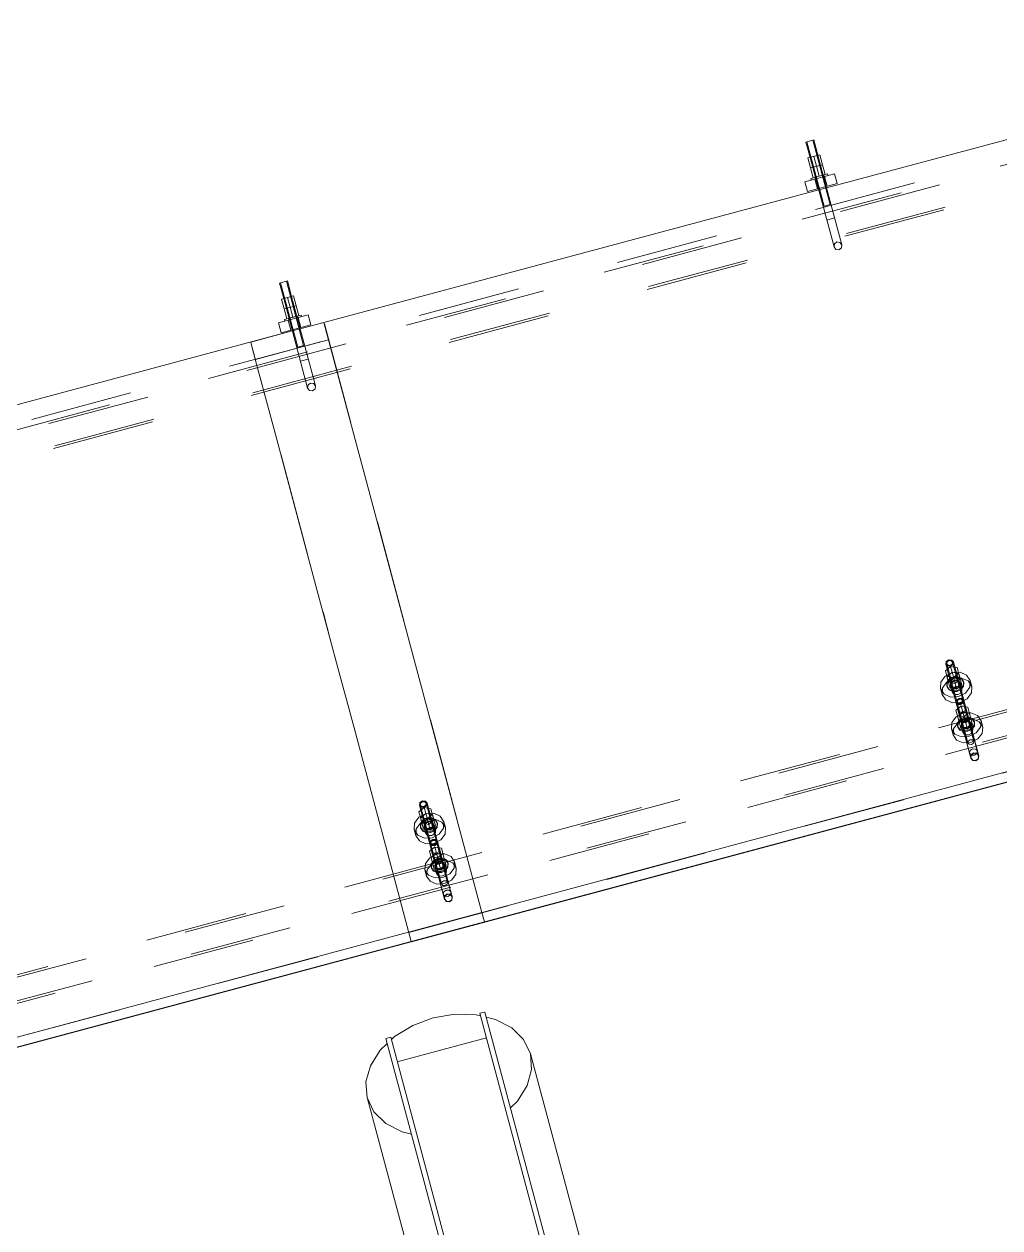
# Model space of a CAD drawing. Header units: millimetres. Extents: x -753 to 90, y 56274 to 56868.
# Drawn here: x -482.94 to -463.88, y 56724.88 to 56748.38 of the extents above; entities that cross this region are included whole.
import ezdxf

# ---------------------------------------------------------------- set-up
doc = ezdxf.new("R2010")
doc.units = ezdxf.units.MM
doc.linetypes.add('XKITLINE00', pattern=[0])
doc.linetypes.add('XKITLINE02', pattern=[4, 2, -2])
doc.layers.add('Peça', color=2, linetype='Continuous', lineweight=0)

# ---------------------------------------------------------------- blocks, each defined once
blk = doc.blocks.new('*A627')
at = {"layer": 'Peça', "color": 7, "linetype": 'XKITLINE02', "lineweight": 0}
for p, q in [((-488.267, 56728.43), (-450.866, 56738.451)), ((-450.816, 56738.418), (-488.294, 56728.377)), ((-450.7, 56737.988), (-488.179, 56727.946)), ((-488.128, 56727.913), (-450.728, 56737.934))]:
    blk.add_line(p, q, dxfattribs=at)
blk = doc.blocks.new('*A639')
at = {"layer": 'Peça', "color": 7, "linetype": 'XKITLINE02', "lineweight": 0}
for p, q in [((-477.547, 56742.432), (-477.7, 56742.391)), ((-477.075, 56742.528), (-473.998, 56731.041)), ((-476.993, 56742.218), (-497.586, 56736.701)), ((-494.59, 56725.517), (-473.996, 56731.034)), ((-473.948, 56730.855), (-473.947, 56730.849))]:
    blk.add_line(p, q, dxfattribs=at)
at = {"layer": 'Peça', "color": 4, "linetype": 'XKITLINE00', "lineweight": 0}
for p, q in [((-477.083, 56742.556), (-477.547, 56742.432)), ((-477.083, 56742.556), (-477.083, 56742.556)), ((-477.083, 56742.556), (-473.998, 56731.041)), ((-477.7, 56742.391), (-487.825, 56739.679)), ((-494.592, 56725.524), (-473.998, 56731.041)), ((-473.998, 56731.041), (-473.948, 56730.855)), ((-494.542, 56725.338), (-473.948, 56730.855)), ((-473.947, 56730.849), (-488.121, 56727.051)), ((-473.947, 56730.849), (-473.948, 56730.855))]:
    blk.add_line(p, q, dxfattribs=at)
blk = doc.blocks.new('*A640')
at = {"layer": 'Peça', "color": 7, "linetype": 'XKITLINE02', "lineweight": 0}
for p, q in [((-488.267, 56728.43), (-450.866, 56738.451)), ((-450.816, 56738.418), (-488.294, 56728.377)), ((-450.7, 56737.988), (-488.179, 56727.946)), ((-488.128, 56727.913), (-450.728, 56737.934))]:
    blk.add_line(p, q, dxfattribs=at)
blk = doc.blocks.new('*A641')
at = {"layer": 'Peça', "color": 7, "linetype": 'XKITLINE02', "lineweight": 0}
for p, q in [((-453.476, 56748.348), (-490.954, 56738.306)), ((-490.927, 56738.36), (-453.527, 56748.381)), ((-453.36, 56747.915), (-490.838, 56737.873)), ((-453.387, 56747.861), (-490.788, 56737.84))]:
    blk.add_line(p, q, dxfattribs=at)
blk = doc.blocks.new('*A677')
at = {"layer": 'Peça', "color": 1, "linetype": 'XKITLINE00', "lineweight": 0}
for p, q in [((-473.943, 56729.096), (-474.039, 56729.071)), ((-474.039, 56729.071), (-470.244, 56714.905)), ((-473.943, 56729.096), (-470.147, 56714.93)), ((-475.874, 56728.579), (-475.778, 56728.605)), ((-475.874, 56728.579), (-472.079, 56714.413)), ((-475.778, 56728.605), (-471.982, 56714.439)), ((-475.65, 56728.127), (-473.911, 56728.592))]:
    blk.add_line(p, q, dxfattribs=at)
blk = doc.blocks.new('*A678')
at = {"layer": 'Peça', "color": 1, "linetype": 'XKITLINE00', "lineweight": 0}
for p, q in [((-474.947, 56728.981), (-474.524, 56729.053)), ((-474.524, 56729.053), (-474.11, 56729.043)), ((-474.11, 56729.043), (-474.027, 56729.024)), ((-475.703, 56728.616), (-475.349, 56728.832)), ((-475.349, 56728.832), (-474.947, 56728.981)), ((-473.916, 56728.997), (-473.732, 56728.953)), ((-473.732, 56728.953), (-473.416, 56728.787)), ((-475.765, 56728.558), (-475.703, 56728.616)), ((-473.416, 56728.787), (-473.184, 56728.558)), ((-476.176, 56728.048), (-475.985, 56728.349)), ((-475.985, 56728.349), (-475.848, 56728.479)), ((-473.184, 56728.558), (-473.051, 56728.281)), ((-473.051, 56728.281), (-473.027, 56727.975)), ((-470.855, 56720.085), (-473.051, 56728.281)), ((-476.263, 56727.733), (-476.176, 56728.048)), ((-473.027, 56727.975), (-473.114, 56727.66)), ((-476.239, 56727.427), (-476.263, 56727.733)), ((-473.114, 56727.66), (-473.305, 56727.359)), ((-476.106, 56727.15), (-476.239, 56727.427)), ((-474.043, 56719.231), (-476.239, 56727.427)), ((-473.305, 56727.359), (-473.442, 56727.228)), ((-475.874, 56726.921), (-476.106, 56727.15)), ((-475.558, 56726.755), (-475.874, 56726.921)), ((-475.374, 56726.711), (-475.558, 56726.755)), ((-470.831, 56719.779), (-470.855, 56720.085)), ((-470.918, 56719.464), (-470.831, 56719.779)), ((-471.108, 56719.163), (-470.918, 56719.464)), ((-474.043, 56719.231), (-473.91, 56718.954)), ((-473.91, 56718.954), (-473.678, 56718.724)), ((-471.246, 56719.032), (-471.108, 56719.163)), ((-473.678, 56718.724), (-473.362, 56718.559)), ((-473.362, 56718.559), (-473.178, 56718.515))]:
    blk.add_line(p, q, dxfattribs=at)
blk = doc.blocks.new('*A1558')
at = {"layer": 'Peça', "color": 7, "linetype": 'XKITLINE02', "lineweight": 0}
for p, q in [((-474.886, 56732.195), (-474.988, 56732.111)), ((-474.96, 56732.007), (-474.988, 56732.111)), ((-474.988, 56732.111), (-474.96, 56732.007)), ((-474.854, 56732.073), (-474.886, 56732.195)), ((-474.756, 56732.174), (-474.886, 56732.195)), ((-474.756, 56732.174), (-474.728, 56732.07)), ((-474.956, 56731.99), (-474.854, 56732.073)), ((-474.854, 56732.073), (-474.724, 56732.052))]:
    blk.add_line(p, q, dxfattribs=at)
at = {"layer": 'Peça', "color": 4, "linetype": 'XKITLINE00', "lineweight": 0}
for p, q in [((-474.83, 56731.987), (-474.96, 56732.007)), ((-474.96, 56732.007), (-474.928, 56731.886)), ((-474.798, 56731.865), (-474.928, 56731.886)), ((-474.83, 56731.987), (-474.728, 56732.07)), ((-474.798, 56731.865), (-474.83, 56731.987)), ((-474.696, 56731.948), (-474.798, 56731.865)), ((-474.728, 56732.07), (-474.696, 56731.948))]:
    blk.add_line(p, q, dxfattribs=at)
blk = doc.blocks.new('*A1559')
at = {"layer": 'Peça', "color": 7, "linetype": 'XKITLINE02', "lineweight": 0}
for p, q in [((-474.86, 56732.097), (-474.937, 56732.057)), ((-474.773, 56732.101), (-474.86, 56732.097)), ((-474.773, 56732.101), (-474.732, 56732.084)), ((-474.985, 56731.906), (-474.98, 56731.975)), ((-474.98, 56731.975), (-474.932, 56732.038)), ((-474.937, 56732.057), (-474.964, 56732.022)), ((-474.932, 56732.038), (-474.855, 56732.077)), ((-474.913, 56731.946), (-474.91, 56731.983)), ((-474.907, 56731.926), (-474.913, 56731.946)), ((-474.892, 56731.915), (-474.913, 56731.946)), ((-474.91, 56731.983), (-474.885, 56732.016)), ((-474.905, 56731.963), (-474.907, 56731.926)), ((-474.907, 56731.926), (-474.887, 56731.896)), ((-474.88, 56731.996), (-474.905, 56731.963)), ((-474.854, 56731.899), (-474.892, 56731.915)), ((-474.887, 56731.896), (-474.848, 56731.879)), ((-474.885, 56732.016), (-474.844, 56732.037)), ((-474.839, 56732.017), (-474.88, 56731.996)), ((-474.855, 56732.077), (-474.768, 56732.082)), ((-474.808, 56731.901), (-474.854, 56731.899)), ((-474.848, 56731.879), (-474.802, 56731.882)), ((-474.844, 56732.037), (-474.798, 56732.039)), ((-474.793, 56732.02), (-474.839, 56732.017)), ((-474.767, 56731.922), (-474.808, 56731.901)), ((-474.802, 56731.882), (-474.761, 56731.903)), ((-474.798, 56732.039), (-474.76, 56732.023)), ((-474.793, 56732.02), (-474.775, 56732.012)), ((-474.775, 56732.012), (-474.754, 56732.003)), ((-474.768, 56732.082), (-474.695, 56732.051)), ((-474.741, 56731.955), (-474.767, 56731.922)), ((-474.761, 56731.903), (-474.736, 56731.936)), ((-474.76, 56732.023), (-474.739, 56731.992)), ((-474.734, 56731.973), (-474.754, 56732.003)), ((-474.739, 56731.992), (-474.741, 56731.955)), ((-474.734, 56731.973), (-474.739, 56731.992)), ((-474.736, 56731.936), (-474.734, 56731.973)), ((-474.695, 56732.051), (-474.656, 56731.994))]:
    blk.add_line(p, q, dxfattribs=at)
at = {"layer": 'Peça', "color": 4, "linetype": 'XKITLINE00', "lineweight": 0}
for p, q in [((-474.985, 56731.995), (-474.99, 56731.925)), ((-474.985, 56731.906), (-474.99, 56731.925)), ((-474.99, 56731.925), (-474.951, 56731.867)), ((-474.964, 56732.022), (-474.985, 56731.995)), ((-474.946, 56731.848), (-474.985, 56731.906)), ((-474.951, 56731.867), (-474.878, 56731.836)), ((-474.792, 56731.841), (-474.714, 56731.88)), ((-474.709, 56731.861), (-474.786, 56731.822)), ((-474.732, 56732.084), (-474.701, 56732.071)), ((-474.714, 56731.88), (-474.666, 56731.943)), ((-474.661, 56731.924), (-474.709, 56731.861)), ((-474.662, 56732.013), (-474.701, 56732.071)), ((-474.666, 56731.943), (-474.662, 56732.013)), ((-474.656, 56731.994), (-474.662, 56732.013)), ((-474.656, 56731.994), (-474.661, 56731.924)), ((-474.873, 56731.817), (-474.946, 56731.848)), ((-474.878, 56731.836), (-474.792, 56731.841)), ((-474.786, 56731.822), (-474.873, 56731.817))]:
    blk.add_line(p, q, dxfattribs=at)
blk = doc.blocks.new('*A1560')
at = {"layer": 'Peça', "color": 4, "linetype": 'XKITLINE00', "lineweight": 0}
for p, q in [((-475.018, 56732.106), (-475.102, 56731.995)), ((-474.99, 56732.12), (-475.018, 56732.106)), ((-474.728, 56732.183), (-474.759, 56732.182)), ((-474.6, 56732.129), (-474.728, 56732.183)), ((-474.531, 56732.027), (-474.6, 56732.129)), ((-475.102, 56731.995), (-475.11, 56731.872)), ((-475.078, 56731.75), (-475.11, 56731.872)), ((-475.11, 56731.872), (-475.041, 56731.77)), ((-474.623, 56731.793), (-474.539, 56731.904)), ((-474.539, 56731.904), (-474.531, 56732.027)), ((-474.498, 56731.906), (-474.531, 56732.027)), ((-474.498, 56731.906), (-474.507, 56731.783)), ((-475.009, 56731.648), (-475.078, 56731.75)), ((-475.041, 56731.77), (-474.913, 56731.716)), ((-474.881, 56731.594), (-475.009, 56731.648)), ((-474.913, 56731.716), (-474.76, 56731.724)), ((-474.76, 56731.724), (-474.623, 56731.793)), ((-474.591, 56731.672), (-474.728, 56731.603)), ((-474.507, 56731.783), (-474.591, 56731.672)), ((-474.728, 56731.603), (-474.881, 56731.594))]:
    blk.add_line(p, q, dxfattribs=at)
at = {"layer": 'Peça', "color": 7, "linetype": 'XKITLINE02', "lineweight": 0}
for p, q in [((-474.881, 56732.175), (-474.99, 56732.12)), ((-474.759, 56732.182), (-474.881, 56732.175)), ((-475.078, 56731.75), (-475.069, 56731.873)), ((-475.069, 56731.873), (-474.985, 56731.984)), ((-474.985, 56731.984), (-474.848, 56732.053)), ((-474.917, 56731.924), (-474.914, 56731.965)), ((-474.917, 56731.924), (-474.885, 56731.802)), ((-474.894, 56731.89), (-474.917, 56731.924)), ((-474.914, 56731.965), (-474.886, 56732.002)), ((-474.851, 56731.872), (-474.894, 56731.89)), ((-474.886, 56732.002), (-474.841, 56732.025)), ((-474.854, 56731.88), (-474.882, 56731.843)), ((-474.808, 56731.903), (-474.854, 56731.88)), ((-474.8, 56731.874), (-474.851, 56731.872)), ((-474.848, 56732.053), (-474.695, 56732.062)), ((-474.841, 56732.025), (-474.79, 56732.027)), ((-474.808, 56731.903), (-474.757, 56731.906)), ((-474.755, 56731.897), (-474.8, 56731.874)), ((-474.79, 56732.027), (-474.747, 56732.009)), ((-474.757, 56731.906), (-474.745, 56731.901)), ((-474.727, 56731.934), (-474.755, 56731.897)), ((-474.747, 56732.009), (-474.724, 56731.975)), ((-474.745, 56731.901), (-474.714, 56731.888)), ((-474.724, 56731.975), (-474.727, 56731.934)), ((-474.724, 56731.975), (-474.691, 56731.854)), ((-474.691, 56731.854), (-474.714, 56731.888)), ((-474.695, 56732.062), (-474.567, 56732.008)), ((-474.567, 56732.008), (-474.498, 56731.906)), ((-474.882, 56731.843), (-474.885, 56731.802)), ((-474.885, 56731.802), (-474.862, 56731.768)), ((-474.862, 56731.768), (-474.819, 56731.75)), ((-474.819, 56731.75), (-474.768, 56731.753)), ((-474.768, 56731.753), (-474.722, 56731.776)), ((-474.722, 56731.776), (-474.694, 56731.813)), ((-474.694, 56731.813), (-474.691, 56731.854))]:
    blk.add_line(p, q, dxfattribs=at)
blk = doc.blocks.new('*A1573')
at = {"layer": 'Peça', "color": 7, "linetype": 'XKITLINE02', "lineweight": 0}
for p, q in [((-475.227, 56733.002), (-475.125, 56733.087)), ((-475.095, 56732.973), (-475.125, 56733.087)), ((-475.125, 56733.087), (-474.995, 56733.064)), ((-474.935, 56732.842), (-474.995, 56733.064)), ((-475.227, 56733.002), (-475.167, 56732.78)), ((-475.067, 56732.87), (-475.198, 56732.893)), ((-475.095, 56732.973), (-475.196, 56732.888)), ((-474.964, 56732.95), (-475.095, 56732.973)), ((-474.966, 56732.956), (-475.067, 56732.87)), ((-475.037, 56732.757), (-475.067, 56732.87)), ((-475.037, 56732.757), (-474.935, 56732.842)), ((-475.167, 56732.78), (-475.037, 56732.757))]:
    blk.add_line(p, q, dxfattribs=at)
blk = doc.blocks.new('*A1574')
at = {"layer": 'Peça', "color": 7, "linetype": 'XKITLINE02', "lineweight": 0}
for p, q in [((-475.196, 56732.888), (-475.095, 56732.973)), ((-475.196, 56732.888), (-475.137, 56732.666)), ((-475.064, 56732.86), (-475.166, 56732.775)), ((-475.064, 56732.86), (-475.095, 56732.973)), ((-475.095, 56732.973), (-474.964, 56732.95)), ((-474.934, 56732.837), (-475.064, 56732.86)), ((-474.935, 56732.842), (-475.037, 56732.757)), ((-474.905, 56732.728), (-474.964, 56732.95)), ((-475.037, 56732.757), (-475.167, 56732.78)), ((-475.137, 56732.666), (-475.006, 56732.643)), ((-475.006, 56732.643), (-475.037, 56732.757)), ((-475.006, 56732.643), (-474.905, 56732.728))]:
    blk.add_line(p, q, dxfattribs=at)
blk = doc.blocks.new('*A1575')
at = {"layer": 'Peça', "color": 7, "linetype": 'XKITLINE02', "lineweight": 0}
for p, q in [((-475.195, 56732.78), (-475.148, 56732.845)), ((-475.143, 56732.826), (-475.191, 56732.762)), ((-475.148, 56732.845), (-475.071, 56732.884)), ((-475.066, 56732.866), (-475.143, 56732.826)), ((-475.095, 56732.801), (-475.12, 56732.767)), ((-475.054, 56732.822), (-475.095, 56732.801)), ((-475.09, 56732.783), (-475.049, 56732.804)), ((-475.071, 56732.884), (-474.984, 56732.889)), ((-474.979, 56732.87), (-475.066, 56732.866)), ((-475.008, 56732.824), (-475.054, 56732.822)), ((-475.049, 56732.804), (-475.003, 56732.806)), ((-474.97, 56732.807), (-475.008, 56732.824)), ((-475.003, 56732.806), (-474.965, 56732.789)), ((-474.984, 56732.889), (-474.911, 56732.856)), ((-474.906, 56732.838), (-474.979, 56732.87)), ((-474.948, 56732.775), (-474.97, 56732.807)), ((-474.911, 56732.856), (-474.871, 56732.796)), ((-474.866, 56732.777), (-474.906, 56732.838)), ((-474.871, 56732.796), (-474.875, 56732.723)), ((-474.866, 56732.777), (-474.871, 56732.796)), ((-475.2, 56732.708), (-475.195, 56732.78)), ((-475.195, 56732.689), (-475.2, 56732.708)), ((-475.16, 56732.647), (-475.2, 56732.708)), ((-475.191, 56732.762), (-475.195, 56732.689)), ((-475.195, 56732.689), (-475.155, 56732.629)), ((-475.087, 56732.614), (-475.16, 56732.647)), ((-475.155, 56732.629), (-475.082, 56732.596)), ((-475.12, 56732.767), (-475.122, 56732.728)), ((-475.117, 56732.71), (-475.122, 56732.728)), ((-475.122, 56732.728), (-475.101, 56732.696)), ((-475.117, 56732.71), (-475.115, 56732.748)), ((-475.096, 56732.678), (-475.117, 56732.71)), ((-475.115, 56732.748), (-475.09, 56732.783)), ((-475.101, 56732.696), (-475.063, 56732.679)), ((-475.058, 56732.661), (-475.096, 56732.678)), ((-475, 56732.619), (-475.087, 56732.614)), ((-475.082, 56732.596), (-474.995, 56732.601)), ((-475.063, 56732.679), (-475.017, 56732.681)), ((-475.012, 56732.663), (-475.058, 56732.661)), ((-475.017, 56732.681), (-474.976, 56732.702)), ((-474.971, 56732.684), (-475.012, 56732.663)), ((-474.922, 56732.658), (-475, 56732.619)), ((-474.995, 56732.601), (-474.918, 56732.64)), ((-474.976, 56732.702), (-474.951, 56732.737)), ((-474.946, 56732.718), (-474.971, 56732.684)), ((-474.965, 56732.789), (-474.944, 56732.757)), ((-474.951, 56732.737), (-474.948, 56732.775)), ((-474.944, 56732.757), (-474.948, 56732.775)), ((-474.944, 56732.757), (-474.946, 56732.718)), ((-474.875, 56732.723), (-474.922, 56732.658)), ((-474.918, 56732.64), (-474.871, 56732.705)), ((-474.871, 56732.705), (-474.866, 56732.777))]:
    blk.add_line(p, q, dxfattribs=at)
blk = doc.blocks.new('*A1576')
at = {"layer": 'Peça', "color": 7, "linetype": 'XKITLINE02', "lineweight": 0}
for p, q in [((-475.313, 56732.783), (-475.23, 56732.898)), ((-475.23, 56732.898), (-475.093, 56732.968)), ((-475.063, 56732.854), (-475.199, 56732.784)), ((-475.051, 56732.812), (-475.097, 56732.788)), ((-475.093, 56732.968), (-474.94, 56732.975)), ((-474.91, 56732.862), (-475.063, 56732.854)), ((-475, 56732.814), (-475.051, 56732.812)), ((-474.957, 56732.795), (-475, 56732.814)), ((-474.934, 56732.759), (-474.957, 56732.795)), ((-474.94, 56732.975), (-474.811, 56732.918)), ((-474.781, 56732.804), (-474.91, 56732.862)), ((-474.811, 56732.918), (-474.741, 56732.811)), ((-474.71, 56732.697), (-474.781, 56732.804)), ((-474.741, 56732.811), (-474.748, 56732.683)), ((-474.71, 56732.697), (-474.741, 56732.811)), ((-475.32, 56732.656), (-475.313, 56732.783)), ((-475.29, 56732.542), (-475.32, 56732.656)), ((-475.25, 56732.549), (-475.32, 56732.656)), ((-475.282, 56732.67), (-475.29, 56732.542)), ((-475.199, 56732.784), (-475.282, 56732.67)), ((-475.125, 56732.75), (-475.127, 56732.707)), ((-475.097, 56732.594), (-475.127, 56732.707)), ((-475.127, 56732.707), (-475.104, 56732.672)), ((-475.097, 56732.788), (-475.125, 56732.75)), ((-475.104, 56732.672), (-475.061, 56732.653)), ((-475.097, 56732.594), (-475.094, 56732.636)), ((-475.073, 56732.558), (-475.097, 56732.594)), ((-475.094, 56732.636), (-475.067, 56732.675)), ((-475.067, 56732.675), (-475.021, 56732.698)), ((-475.061, 56732.653), (-475.01, 56732.655)), ((-475.021, 56732.698), (-474.97, 56732.7)), ((-475.01, 56732.655), (-474.964, 56732.679)), ((-474.934, 56732.565), (-474.979, 56732.542)), ((-474.97, 56732.7), (-474.927, 56732.681)), ((-474.831, 56732.569), (-474.968, 56732.499)), ((-474.964, 56732.679), (-474.936, 56732.717)), ((-474.936, 56732.717), (-474.934, 56732.759)), ((-474.904, 56732.646), (-474.934, 56732.759)), ((-474.906, 56732.603), (-474.934, 56732.565)), ((-474.927, 56732.681), (-474.904, 56732.646)), ((-474.904, 56732.646), (-474.906, 56732.603)), ((-474.748, 56732.683), (-474.831, 56732.569)), ((-474.801, 56732.456), (-474.718, 56732.57)), ((-474.718, 56732.57), (-474.71, 56732.697)), ((-475.29, 56732.542), (-475.22, 56732.435)), ((-475.121, 56732.492), (-475.25, 56732.549)), ((-475.22, 56732.435), (-475.091, 56732.378)), ((-474.968, 56732.499), (-475.121, 56732.492)), ((-475.091, 56732.378), (-474.937, 56732.385)), ((-475.03, 56732.539), (-475.073, 56732.558)), ((-474.979, 56732.542), (-475.03, 56732.539)), ((-474.937, 56732.385), (-474.801, 56732.456))]:
    blk.add_line(p, q, dxfattribs=at)
blk = doc.blocks.new('*A1577')
at = {"layer": 'Peça', "color": 4, "linetype": 'XKITLINE00', "lineweight": 0}
for p, q in [((-477.909, 56743.014), (-477.677, 56743.076)), ((-477.857, 56742.82), (-477.909, 56743.014)), ((-477.793, 56743.045), (-477.741, 56742.852)), ((-477.677, 56743.076), (-477.625, 56742.883)), ((-477.625, 56742.883), (-477.857, 56742.82))]:
    blk.add_line(p, q, dxfattribs=at)
blk = doc.blocks.new('*A1578')
at = {"layer": 'Peça', "color": 4, "linetype": 'XKITLINE00', "lineweight": 0}
for p, q in [((-477.857, 56742.82), (-477.625, 56742.883)), ((-477.805, 56742.627), (-477.857, 56742.82)), ((-477.741, 56742.852), (-477.689, 56742.658)), ((-477.574, 56742.689), (-477.625, 56742.883))]:
    blk.add_line(p, q, dxfattribs=at)
at = {"layer": 'Peça', "color": 7, "linetype": 'XKITLINE02', "lineweight": 0}
blk.add_line((-477.805, 56742.627), (-477.574, 56742.689), dxfattribs=at)
blk = doc.blocks.new('*A1579')
at = {"layer": 'Peça', "color": 7, "linetype": 'XKITLINE02', "lineweight": 0}
for p, q in [((-477.517, 56742.671), (-477.845, 56742.583)), ((-477.689, 56742.658), (-477.607, 56742.68)), ((-477.594, 56742.651), (-477.603, 56742.682)), ((-477.768, 56742.604), (-477.776, 56742.635))]:
    blk.add_line(p, q, dxfattribs=at)
at = {"layer": 'Peça', "color": 4, "linetype": 'XKITLINE00', "lineweight": 0}
for p, q in [((-477.525, 56742.702), (-477.689, 56742.658)), ((-477.517, 56742.671), (-477.525, 56742.702)), ((-477.689, 56742.658), (-477.854, 56742.614)), ((-477.845, 56742.583), (-477.854, 56742.614))]:
    blk.add_line(p, q, dxfattribs=at)
blk = doc.blocks.new('*A1580')
at = {"layer": 'Peça', "color": 7, "linetype": 'XKITLINE02', "lineweight": 0}
for p, q in [((-464.919, 56735.642), (-464.817, 56735.727)), ((-464.919, 56735.642), (-464.859, 56735.42)), ((-464.787, 56735.614), (-464.817, 56735.727)), ((-464.817, 56735.727), (-464.687, 56735.704)), ((-464.628, 56735.482), (-464.687, 56735.704)), ((-464.759, 56735.511), (-464.89, 56735.534)), ((-464.787, 56735.614), (-464.888, 56735.528)), ((-464.859, 56735.42), (-464.729, 56735.397)), ((-464.657, 56735.591), (-464.787, 56735.614)), ((-464.658, 56735.596), (-464.759, 56735.511)), ((-464.729, 56735.397), (-464.759, 56735.511)), ((-464.729, 56735.397), (-464.628, 56735.482))]:
    blk.add_line(p, q, dxfattribs=at)
blk = doc.blocks.new('*A1581')
at = {"layer": 'Peça', "color": 7, "linetype": 'XKITLINE02', "lineweight": 0}
for p, q in [((-464.871, 56735.598), (-464.794, 56735.638)), ((-464.789, 56735.62), (-464.866, 56735.58)), ((-464.794, 56735.638), (-464.707, 56735.642)), ((-464.702, 56735.624), (-464.789, 56735.62)), ((-464.707, 56735.642), (-464.634, 56735.61)), ((-464.629, 56735.592), (-464.702, 56735.624)), ((-464.922, 56735.461), (-464.918, 56735.534)), ((-464.917, 56735.443), (-464.922, 56735.461)), ((-464.882, 56735.401), (-464.922, 56735.461)), ((-464.918, 56735.534), (-464.871, 56735.598)), ((-464.913, 56735.516), (-464.917, 56735.443)), ((-464.917, 56735.443), (-464.878, 56735.383)), ((-464.866, 56735.58), (-464.913, 56735.516)), ((-464.809, 56735.368), (-464.882, 56735.401)), ((-464.878, 56735.383), (-464.804, 56735.35)), ((-464.843, 56735.52), (-464.845, 56735.482)), ((-464.84, 56735.464), (-464.845, 56735.482)), ((-464.845, 56735.482), (-464.824, 56735.45)), ((-464.818, 56735.555), (-464.843, 56735.52)), ((-464.84, 56735.464), (-464.838, 56735.502)), ((-464.819, 56735.432), (-464.84, 56735.464)), ((-464.838, 56735.502), (-464.813, 56735.536)), ((-464.824, 56735.45), (-464.785, 56735.433)), ((-464.78, 56735.415), (-464.819, 56735.432)), ((-464.777, 56735.576), (-464.818, 56735.555)), ((-464.813, 56735.536), (-464.772, 56735.558)), ((-464.785, 56735.433), (-464.765, 56735.434)), ((-464.78, 56735.415), (-464.76, 56735.416)), ((-464.731, 56735.578), (-464.777, 56735.576)), ((-464.772, 56735.558), (-464.726, 56735.56)), ((-464.765, 56735.434), (-464.739, 56735.435)), ((-464.76, 56735.416), (-464.734, 56735.417)), ((-464.739, 56735.435), (-464.698, 56735.456)), ((-464.693, 56735.438), (-464.734, 56735.417)), ((-464.692, 56735.561), (-464.731, 56735.578)), ((-464.726, 56735.56), (-464.687, 56735.543)), ((-464.645, 56735.412), (-464.722, 56735.372)), ((-464.718, 56735.354), (-464.64, 56735.394)), ((-464.698, 56735.456), (-464.673, 56735.49)), ((-464.668, 56735.472), (-464.693, 56735.438)), ((-464.671, 56735.529), (-464.692, 56735.561)), ((-464.687, 56735.543), (-464.666, 56735.51)), ((-464.673, 56735.49), (-464.671, 56735.529)), ((-464.666, 56735.51), (-464.671, 56735.529)), ((-464.666, 56735.51), (-464.668, 56735.472)), ((-464.598, 56735.477), (-464.645, 56735.412)), ((-464.64, 56735.394), (-464.629, 56735.41)), ((-464.634, 56735.61), (-464.594, 56735.549)), ((-464.589, 56735.531), (-464.629, 56735.592)), ((-464.629, 56735.41), (-464.593, 56735.459)), ((-464.594, 56735.549), (-464.598, 56735.477)), ((-464.589, 56735.531), (-464.594, 56735.549)), ((-464.593, 56735.459), (-464.589, 56735.531)), ((-464.722, 56735.372), (-464.809, 56735.368)), ((-464.804, 56735.35), (-464.718, 56735.354))]:
    blk.add_line(p, q, dxfattribs=at)
blk = doc.blocks.new('*A1582')
at = {"layer": 'Peça', "color": 7, "linetype": 'XKITLINE02', "lineweight": 0}
for p, q in [((-465.036, 56735.537), (-464.952, 56735.651)), ((-464.952, 56735.651), (-464.816, 56735.722)), ((-464.816, 56735.722), (-464.663, 56735.729)), ((-464.632, 56735.615), (-464.786, 56735.608)), ((-464.663, 56735.729), (-464.534, 56735.672)), ((-464.503, 56735.558), (-464.632, 56735.615)), ((-464.534, 56735.672), (-464.463, 56735.565)), ((-465.043, 56735.41), (-465.036, 56735.537)), ((-465.013, 56735.296), (-465.043, 56735.41)), ((-464.973, 56735.303), (-465.043, 56735.41)), ((-465.005, 56735.424), (-465.013, 56735.296)), ((-464.922, 56735.538), (-465.005, 56735.424)), ((-464.786, 56735.608), (-464.922, 56735.538)), ((-464.847, 56735.504), (-464.85, 56735.461)), ((-464.819, 56735.348), (-464.85, 56735.461)), ((-464.85, 56735.461), (-464.826, 56735.426)), ((-464.82, 56735.542), (-464.847, 56735.504)), ((-464.826, 56735.426), (-464.783, 56735.407)), ((-464.774, 56735.565), (-464.82, 56735.542)), ((-464.819, 56735.348), (-464.817, 56735.39)), ((-464.817, 56735.39), (-464.789, 56735.428)), ((-464.789, 56735.428), (-464.744, 56735.452)), ((-464.783, 56735.407), (-464.732, 56735.409)), ((-464.723, 56735.568), (-464.774, 56735.565)), ((-464.744, 56735.452), (-464.693, 56735.454)), ((-464.732, 56735.409), (-464.687, 56735.432)), ((-464.68, 56735.549), (-464.723, 56735.568)), ((-464.693, 56735.454), (-464.65, 56735.435)), ((-464.687, 56735.432), (-464.659, 56735.471)), ((-464.657, 56735.513), (-464.68, 56735.549)), ((-464.659, 56735.471), (-464.657, 56735.513)), ((-464.626, 56735.399), (-464.657, 56735.513)), ((-464.65, 56735.435), (-464.626, 56735.399)), ((-464.626, 56735.399), (-464.629, 56735.357)), ((-464.471, 56735.437), (-464.554, 56735.323)), ((-464.433, 56735.451), (-464.503, 56735.558)), ((-464.463, 56735.565), (-464.471, 56735.437)), ((-464.433, 56735.451), (-464.463, 56735.565)), ((-464.44, 56735.324), (-464.433, 56735.451)), ((-465.013, 56735.296), (-464.942, 56735.189)), ((-464.844, 56735.245), (-464.973, 56735.303)), ((-464.942, 56735.189), (-464.813, 56735.132)), ((-464.69, 56735.253), (-464.844, 56735.245)), ((-464.796, 56735.312), (-464.819, 56735.348)), ((-464.753, 56735.293), (-464.796, 56735.312)), ((-464.702, 56735.295), (-464.753, 56735.293)), ((-464.656, 56735.319), (-464.702, 56735.295)), ((-464.554, 56735.323), (-464.69, 56735.253)), ((-464.66, 56735.139), (-464.523, 56735.209)), ((-464.629, 56735.357), (-464.656, 56735.319)), ((-464.523, 56735.209), (-464.44, 56735.324)), ((-464.813, 56735.132), (-464.66, 56735.139))]:
    blk.add_line(p, q, dxfattribs=at)
blk = doc.blocks.new('*A1583')
at = {"layer": 'Peça', "color": 4, "linetype": 'XKITLINE00', "lineweight": 0}
for p, q in [((-467.632, 56745.767), (-467.4, 56745.83)), ((-467.58, 56745.574), (-467.632, 56745.767)), ((-467.516, 56745.799), (-467.464, 56745.605)), ((-467.4, 56745.83), (-467.348, 56745.636)), ((-467.348, 56745.636), (-467.58, 56745.574))]:
    blk.add_line(p, q, dxfattribs=at)
blk = doc.blocks.new('*A1584')
at = {"layer": 'Peça', "color": 4, "linetype": 'XKITLINE00', "lineweight": 0}
for p, q in [((-467.58, 56745.574), (-467.348, 56745.636)), ((-467.528, 56745.381), (-467.58, 56745.574)), ((-467.464, 56745.605), (-467.412, 56745.412)), ((-467.296, 56745.443), (-467.348, 56745.636))]:
    blk.add_line(p, q, dxfattribs=at)
at = {"layer": 'Peça', "color": 7, "linetype": 'XKITLINE02', "lineweight": 0}
blk.add_line((-467.528, 56745.381), (-467.296, 56745.443), dxfattribs=at)
blk = doc.blocks.new('*A1585')
at = {"layer": 'Peça', "color": 4, "linetype": 'XKITLINE00', "lineweight": 0}
for p, q in [((-467.412, 56745.412), (-467.576, 56745.368)), ((-467.568, 56745.337), (-467.576, 56745.368)), ((-467.248, 56745.456), (-467.412, 56745.412)), ((-467.24, 56745.425), (-467.248, 56745.456))]:
    blk.add_line(p, q, dxfattribs=at)
at = {"layer": 'Peça', "color": 7, "linetype": 'XKITLINE02', "lineweight": 0}
for p, q in [((-467.24, 56745.425), (-467.568, 56745.337)), ((-467.491, 56745.358), (-467.499, 56745.389)), ((-467.412, 56745.412), (-467.33, 56745.434)), ((-467.317, 56745.405), (-467.325, 56745.435))]:
    blk.add_line(p, q, dxfattribs=at)
blk = doc.blocks.new('*A1586')
at = {"layer": 'Peça', "color": 4, "linetype": 'XKITLINE00', "lineweight": 0}
for p, q in [((-467.694, 56745.304), (-467.114, 56745.459)), ((-467.642, 56745.11), (-467.694, 56745.304)), ((-467.062, 56745.266), (-467.642, 56745.11)), ((-467.062, 56745.266), (-467.114, 56745.459))]:
    blk.add_line(p, q, dxfattribs=at)
at = {"layer": 'Peça', "color": 7, "linetype": 'XKITLINE02', "lineweight": 0}
for p, q in [((-467.449, 56745.162), (-467.5, 56745.355)), ((-467.255, 56745.214), (-467.307, 56745.407))]:
    blk.add_line(p, q, dxfattribs=at)
blk = doc.blocks.new('*A1589')
at = {"layer": 'Peça', "color": 4, "linetype": 'XKITLINE00', "lineweight": 0}
for p, q in [((-464.709, 56735.015), (-464.743, 56734.987)), ((-464.743, 56734.987), (-464.683, 56734.761)), ((-464.586, 56734.862), (-464.484, 56734.945)), ((-464.556, 56735.056), (-464.512, 56735.049)), ((-464.512, 56735.049), (-464.484, 56734.945)), ((-464.484, 56734.945), (-464.451, 56734.823)), ((-464.715, 56734.883), (-464.586, 56734.862)), ((-464.553, 56734.74), (-464.683, 56734.761)), ((-464.553, 56734.74), (-464.586, 56734.862)), ((-464.451, 56734.823), (-464.553, 56734.74))]:
    blk.add_line(p, q, dxfattribs=at)
at = {"layer": 'Peça', "color": 7, "linetype": 'XKITLINE02', "lineweight": 0}
for p, q in [((-464.711, 56734.865), (-464.609, 56734.948)), ((-464.641, 56735.07), (-464.709, 56735.015)), ((-464.609, 56734.948), (-464.641, 56735.07)), ((-464.641, 56735.07), (-464.556, 56735.056)), ((-464.609, 56734.948), (-464.479, 56734.927))]:
    blk.add_line(p, q, dxfattribs=at)
blk = doc.blocks.new('*A1590')
at = {"layer": 'Peça', "color": 7, "linetype": 'XKITLINE02', "lineweight": 0}
for p, q in [((-464.609, 56734.948), (-464.711, 56734.865)), ((-464.576, 56734.827), (-464.609, 56734.948)), ((-464.479, 56734.927), (-464.609, 56734.948)), ((-464.479, 56734.927), (-464.451, 56734.823)), ((-464.683, 56734.761), (-464.711, 56734.865)), ((-464.711, 56734.865), (-464.683, 56734.761)), ((-464.678, 56734.744), (-464.576, 56734.827)), ((-464.576, 56734.827), (-464.446, 56734.806))]:
    blk.add_line(p, q, dxfattribs=at)
at = {"layer": 'Peça', "color": 4, "linetype": 'XKITLINE00', "lineweight": 0}
for p, q in [((-464.553, 56734.74), (-464.683, 56734.761)), ((-464.683, 56734.761), (-464.65, 56734.64)), ((-464.553, 56734.74), (-464.451, 56734.823)), ((-464.521, 56734.619), (-464.553, 56734.74)), ((-464.419, 56734.702), (-464.521, 56734.619)), ((-464.451, 56734.823), (-464.419, 56734.702)), ((-464.521, 56734.619), (-464.65, 56734.64))]:
    blk.add_line(p, q, dxfattribs=at)
blk = doc.blocks.new('*A1591')
at = {"layer": 'Peça', "color": 4, "linetype": 'XKITLINE00', "lineweight": 0}
for p, q in [((-464.708, 56734.748), (-464.713, 56734.679)), ((-464.707, 56734.659), (-464.713, 56734.679)), ((-464.713, 56734.679), (-464.673, 56734.621)), ((-464.687, 56734.776), (-464.708, 56734.748)), ((-464.455, 56734.838), (-464.423, 56734.825)), ((-464.437, 56734.634), (-464.389, 56734.697)), ((-464.384, 56734.678), (-464.431, 56734.615)), ((-464.384, 56734.767), (-464.423, 56734.825)), ((-464.389, 56734.697), (-464.384, 56734.767)), ((-464.379, 56734.747), (-464.384, 56734.767)), ((-464.379, 56734.747), (-464.384, 56734.678)), ((-464.668, 56734.601), (-464.707, 56734.659)), ((-464.673, 56734.621), (-464.601, 56734.59)), ((-464.596, 56734.571), (-464.668, 56734.601)), ((-464.601, 56734.59), (-464.514, 56734.595)), ((-464.509, 56734.576), (-464.596, 56734.571)), ((-464.514, 56734.595), (-464.437, 56734.634)), ((-464.431, 56734.615), (-464.509, 56734.576))]:
    blk.add_line(p, q, dxfattribs=at)
at = {"layer": 'Peça', "color": 7, "linetype": 'XKITLINE02', "lineweight": 0}
for p, q in [((-464.707, 56734.659), (-464.702, 56734.729)), ((-464.702, 56734.729), (-464.655, 56734.792)), ((-464.66, 56734.811), (-464.687, 56734.776)), ((-464.583, 56734.85), (-464.66, 56734.811)), ((-464.655, 56734.792), (-464.577, 56734.831)), ((-464.635, 56734.699), (-464.633, 56734.736)), ((-464.63, 56734.68), (-464.635, 56734.699)), ((-464.615, 56734.669), (-464.635, 56734.699)), ((-464.633, 56734.736), (-464.608, 56734.77)), ((-464.627, 56734.717), (-464.63, 56734.68)), ((-464.63, 56734.68), (-464.609, 56734.649)), ((-464.602, 56734.75), (-464.627, 56734.717)), ((-464.608, 56734.77), (-464.566, 56734.79)), ((-464.561, 56734.771), (-464.602, 56734.75)), ((-464.496, 56734.855), (-464.583, 56734.85)), ((-464.577, 56734.831), (-464.491, 56734.836)), ((-464.566, 56734.79), (-464.521, 56734.793)), ((-464.515, 56734.773), (-464.561, 56734.771)), ((-464.489, 56734.676), (-464.53, 56734.655)), ((-464.521, 56734.793), (-464.482, 56734.777)), ((-464.477, 56734.757), (-464.515, 56734.773)), ((-464.496, 56734.855), (-464.455, 56734.838)), ((-464.491, 56734.836), (-464.418, 56734.805)), ((-464.464, 56734.709), (-464.489, 56734.676)), ((-464.484, 56734.656), (-464.459, 56734.69)), ((-464.482, 56734.777), (-464.461, 56734.746)), ((-464.456, 56734.727), (-464.477, 56734.757)), ((-464.461, 56734.746), (-464.464, 56734.709)), ((-464.456, 56734.727), (-464.461, 56734.746)), ((-464.459, 56734.69), (-464.456, 56734.727)), ((-464.418, 56734.805), (-464.379, 56734.747)), ((-464.576, 56734.653), (-464.615, 56734.669)), ((-464.609, 56734.649), (-464.571, 56734.633)), ((-464.53, 56734.655), (-464.576, 56734.653)), ((-464.571, 56734.633), (-464.525, 56734.636)), ((-464.525, 56734.636), (-464.484, 56734.656))]:
    blk.add_line(p, q, dxfattribs=at)
blk = doc.blocks.new('*A1592')
at = {"layer": 'Peça', "color": 7, "linetype": 'XKITLINE02', "lineweight": 0}
for p, q in [((-464.603, 56734.929), (-464.713, 56734.873)), ((-464.481, 56734.935), (-464.603, 56734.929)), ((-464.792, 56734.627), (-464.708, 56734.738)), ((-464.708, 56734.738), (-464.571, 56734.807)), ((-464.64, 56734.677), (-464.637, 56734.718)), ((-464.607, 56734.556), (-464.64, 56734.677)), ((-464.617, 56734.643), (-464.64, 56734.677)), ((-464.637, 56734.718), (-464.609, 56734.755)), ((-464.609, 56734.755), (-464.563, 56734.778)), ((-464.571, 56734.807), (-464.418, 56734.816)), ((-464.563, 56734.778), (-464.512, 56734.781)), ((-464.512, 56734.781), (-464.47, 56734.763)), ((-464.449, 56734.688), (-464.477, 56734.651)), ((-464.47, 56734.763), (-464.447, 56734.729)), ((-464.447, 56734.729), (-464.449, 56734.688)), ((-464.414, 56734.608), (-464.447, 56734.729)), ((-464.418, 56734.816), (-464.29, 56734.762)), ((-464.29, 56734.762), (-464.221, 56734.659)), ((-464.8, 56734.504), (-464.792, 56734.627)), ((-464.574, 56734.625), (-464.617, 56734.643)), ((-464.604, 56734.597), (-464.607, 56734.556)), ((-464.607, 56734.556), (-464.584, 56734.522)), ((-464.576, 56734.634), (-464.604, 56734.597)), ((-464.584, 56734.522), (-464.541, 56734.504)), ((-464.531, 56734.657), (-464.576, 56734.634)), ((-464.523, 56734.628), (-464.574, 56734.625)), ((-464.541, 56734.504), (-464.49, 56734.507)), ((-464.48, 56734.66), (-464.531, 56734.657)), ((-464.477, 56734.651), (-464.523, 56734.628)), ((-464.49, 56734.507), (-464.445, 56734.53)), ((-464.437, 56734.642), (-464.48, 56734.66)), ((-464.445, 56734.53), (-464.417, 56734.567)), ((-464.414, 56734.608), (-464.437, 56734.642)), ((-464.417, 56734.567), (-464.414, 56734.608))]:
    blk.add_line(p, q, dxfattribs=at)
at = {"layer": 'Peça', "color": 4, "linetype": 'XKITLINE00', "lineweight": 0}
for p, q in [((-464.451, 56734.937), (-464.481, 56734.935)), ((-464.322, 56734.883), (-464.451, 56734.937)), ((-464.824, 56734.749), (-464.833, 56734.626)), ((-464.74, 56734.86), (-464.824, 56734.749)), ((-464.713, 56734.873), (-464.74, 56734.86)), ((-464.253, 56734.781), (-464.322, 56734.883)), ((-464.262, 56734.658), (-464.253, 56734.781)), ((-464.221, 56734.659), (-464.253, 56734.781)), ((-464.8, 56734.504), (-464.833, 56734.626)), ((-464.833, 56734.626), (-464.764, 56734.523)), ((-464.731, 56734.402), (-464.8, 56734.504)), ((-464.764, 56734.523), (-464.636, 56734.469)), ((-464.636, 56734.469), (-464.483, 56734.478)), ((-464.483, 56734.478), (-464.346, 56734.547)), ((-464.346, 56734.547), (-464.262, 56734.658)), ((-464.229, 56734.536), (-464.313, 56734.426)), ((-464.221, 56734.659), (-464.229, 56734.536)), ((-464.603, 56734.348), (-464.731, 56734.402)), ((-464.45, 56734.357), (-464.603, 56734.348)), ((-464.313, 56734.426), (-464.45, 56734.357))]:
    blk.add_line(p, q, dxfattribs=at)
blk = doc.blocks.new('*A1593')
at = {"layer": 'Peça', "color": 7, "linetype": 'XKITLINE02', "lineweight": 0}
for p, q in [((-464.949, 56735.756), (-464.848, 56735.841)), ((-464.949, 56735.756), (-464.89, 56735.534)), ((-464.79, 56735.624), (-464.92, 56735.647)), ((-464.817, 56735.727), (-464.919, 56735.642)), ((-464.817, 56735.727), (-464.848, 56735.841)), ((-464.848, 56735.841), (-464.717, 56735.818)), ((-464.687, 56735.704), (-464.817, 56735.727)), ((-464.688, 56735.709), (-464.79, 56735.624)), ((-464.759, 56735.511), (-464.79, 56735.624)), ((-464.658, 56735.596), (-464.717, 56735.818)), ((-464.89, 56735.534), (-464.759, 56735.511)), ((-464.759, 56735.511), (-464.658, 56735.596))]:
    blk.add_line(p, q, dxfattribs=at)
blk = doc.blocks.new('*A1605')
at = {"layer": 'Peça', "color": 4, "linetype": 'XKITLINE00', "lineweight": 0}
for p, q in [((-457.919, 56747.69), (-467.27, 56745.185)), ((-467.422, 56745.145), (-477.547, 56742.432)), ((-477.7, 56742.391), (-478.513, 56742.173)), ((-478.513, 56742.173), (-478.513, 56742.173)), ((-478.513, 56742.173), (-478.49, 56742.088)), ((-478.49, 56742.087), (-478.398, 56741.744)), ((-478.398, 56741.744), (-478.011, 56740.301)), ((-478.011, 56740.301), (-477.368, 56737.902)), ((-477.368, 56737.902), (-477.238, 56737.415)), ((-477.238, 56737.415), (-476.959, 56736.372)), ((-476.959, 56736.372), (-476.81, 56735.817)), ((-475.428, 56730.658), (-454.834, 56736.175)), ((-475.378, 56730.472), (-454.784, 56735.989)), ((-475.376, 56730.466), (-454.782, 56735.983)), ((-476.81, 56735.817), (-476.655, 56735.241)), ((-476.655, 56735.241), (-476.495, 56734.643)), ((-476.495, 56734.643), (-475.803, 56732.058)), ((-475.803, 56732.058), (-475.378, 56730.472)), ((-475.376, 56730.466), (-475.378, 56730.472))]:
    blk.add_line(p, q, dxfattribs=at)
at = {"layer": 'Peça', "color": 7, "linetype": 'XKITLINE02', "lineweight": 0}
for p, q in [((-457.828, 56747.352), (-478.422, 56741.835)), ((-467.27, 56745.185), (-467.422, 56745.145)), ((-477.547, 56742.432), (-477.7, 56742.391)), ((-478.505, 56742.145), (-478.49, 56742.087)), ((-478.467, 56742.002), (-478.398, 56741.744)), ((-478.352, 56741.573), (-478.011, 56740.301)), ((-477.921, 56739.965), (-477.368, 56737.902)), ((-477.101, 56736.905), (-476.959, 56736.372)), ((-475.426, 56730.651), (-454.832, 56736.168)), ((-475.378, 56730.472), (-475.376, 56730.466))]:
    blk.add_line(p, q, dxfattribs=at)
blk = doc.blocks.new('*A1608')
at = {"layer": 'Peça', "color": 4, "linetype": 'XKITLINE00', "lineweight": 0}
for p, q in [((-475.007, 56732.429), (-475.018, 56732.381)), ((-475.018, 56732.381), (-474.967, 56732.192)), ((-475.018, 56732.381), (-474.984, 56732.345)), ((-474.958, 56732.461), (-475.007, 56732.429)), ((-475, 56732.386), (-474.991, 56732.422)), ((-474.974, 56732.359), (-475, 56732.386)), ((-474.991, 56732.422), (-474.954, 56732.446)), ((-474.984, 56732.345), (-474.926, 56732.342)), ((-474.93, 56732.356), (-474.974, 56732.359)), ((-474.899, 56732.458), (-474.958, 56732.461)), ((-474.954, 56732.446), (-474.909, 56732.444)), ((-474.892, 56732.381), (-474.93, 56732.356)), ((-474.926, 56732.342), (-474.876, 56732.374)), ((-474.909, 56732.444), (-474.884, 56732.417)), ((-474.865, 56732.422), (-474.899, 56732.458)), ((-474.884, 56732.417), (-474.892, 56732.381)), ((-474.876, 56732.374), (-474.865, 56732.422)), ((-474.865, 56732.422), (-474.815, 56732.233))]:
    blk.add_line(p, q, dxfattribs=at)
at = {"layer": 'Peça', "color": 7, "linetype": 'XKITLINE02', "lineweight": 0}
for p, q in [((-475, 56732.386), (-474.788, 56731.596)), ((-474.884, 56732.417), (-474.672, 56731.627)), ((-474.967, 56732.28), (-474.978, 56732.232)), ((-474.978, 56732.232), (-474.73, 56731.306)), ((-474.978, 56732.232), (-474.945, 56732.197)), ((-474.918, 56732.312), (-474.967, 56732.28)), ((-474.967, 56732.192), (-474.86, 56731.791)), ((-474.945, 56732.197), (-474.886, 56732.194)), ((-474.859, 56732.309), (-474.918, 56732.312)), ((-474.886, 56732.194), (-474.837, 56732.225)), ((-474.826, 56732.273), (-474.859, 56732.309)), ((-474.837, 56732.225), (-474.826, 56732.273)), ((-474.826, 56732.273), (-474.577, 56731.347)), ((-474.815, 56732.233), (-474.707, 56731.832)), ((-474.779, 56731.632), (-474.788, 56731.596)), ((-474.742, 56731.656), (-474.779, 56731.632)), ((-474.697, 56731.654), (-474.742, 56731.656)), ((-474.672, 56731.627), (-474.697, 56731.654)), ((-474.68, 56731.59), (-474.672, 56731.627)), ((-474.788, 56731.596), (-474.762, 56731.568)), ((-474.762, 56731.568), (-474.718, 56731.566)), ((-474.674, 56731.403), (-474.722, 56731.366)), ((-474.718, 56731.566), (-474.68, 56731.59)), ((-474.614, 56731.395), (-474.674, 56731.403)), ((-474.577, 56731.347), (-474.614, 56731.395)), ((-474.73, 56731.306), (-474.735, 56731.325)), ((-474.722, 56731.366), (-474.73, 56731.306)), ((-474.693, 56731.259), (-474.73, 56731.306)), ((-474.693, 56731.259), (-474.633, 56731.251)), ((-474.633, 56731.251), (-474.585, 56731.288)), ((-474.585, 56731.288), (-474.577, 56731.347)), ((-474.577, 56731.347), (-474.582, 56731.366))]:
    blk.add_line(p, q, dxfattribs=at)
blk = doc.blocks.new('*A1609')
at = {"layer": 'Peça', "color": 7, "linetype": 'XKITLINE02', "lineweight": 0}
for p, q in [((-475.22, 56733.135), (-475.209, 56733.185)), ((-475.22, 56733.135), (-474.728, 56731.3)), ((-475.186, 56733.097), (-475.22, 56733.135)), ((-475.209, 56733.185), (-475.16, 56733.217)), ((-475.193, 56733.178), (-475.202, 56733.14)), ((-475.004, 56732.402), (-475.202, 56733.14)), ((-475.202, 56733.14), (-475.176, 56733.111)), ((-475.156, 56733.202), (-475.193, 56733.178)), ((-475.127, 56733.094), (-475.186, 56733.097)), ((-475.176, 56733.111), (-475.131, 56733.109)), ((-475.16, 56733.217), (-475.101, 56733.214)), ((-475.112, 56733.2), (-475.156, 56733.202)), ((-475.131, 56733.109), (-475.094, 56733.133)), ((-475.078, 56733.126), (-475.127, 56733.094)), ((-475.086, 56733.171), (-475.112, 56733.2)), ((-475.101, 56733.214), (-475.067, 56733.176)), ((-475.094, 56733.133), (-475.086, 56733.171)), ((-474.888, 56732.433), (-475.086, 56733.171)), ((-475.067, 56733.176), (-475.078, 56733.126)), ((-475.067, 56733.176), (-474.576, 56731.341)), ((-475.004, 56732.402), (-474.996, 56732.44)), ((-474.978, 56732.373), (-475.004, 56732.402)), ((-474.996, 56732.44), (-474.958, 56732.464)), ((-474.933, 56732.37), (-474.978, 56732.373)), ((-474.958, 56732.464), (-474.914, 56732.461)), ((-474.896, 56732.395), (-474.933, 56732.37)), ((-474.914, 56732.461), (-474.888, 56732.433)), ((-474.888, 56732.433), (-474.896, 56732.395)), ((-474.754, 56731.395), (-474.743, 56731.445)), ((-474.72, 56731.357), (-474.754, 56731.395)), ((-474.743, 56731.445), (-474.694, 56731.477)), ((-474.672, 56731.396), (-474.72, 56731.359)), ((-474.694, 56731.477), (-474.635, 56731.474)), ((-474.612, 56731.388), (-474.672, 56731.396)), ((-474.612, 56731.386), (-474.661, 56731.354)), ((-474.635, 56731.474), (-474.601, 56731.436)), ((-474.601, 56731.436), (-474.612, 56731.386)), ((-474.576, 56731.341), (-474.612, 56731.388)), ((-474.72, 56731.359), (-474.728, 56731.3)), ((-474.728, 56731.3), (-474.692, 56731.253)), ((-474.661, 56731.354), (-474.72, 56731.357)), ((-474.692, 56731.253), (-474.632, 56731.245)), ((-474.632, 56731.245), (-474.584, 56731.282)), ((-474.584, 56731.282), (-474.576, 56731.341))]:
    blk.add_line(p, q, dxfattribs=at)
blk = doc.blocks.new('*A1615')
at = {"layer": 'Peça', "color": 4, "linetype": 'XKITLINE00', "lineweight": 0}
for p, q in [((-474.986, 56732.261), (-475.021, 56732.233)), ((-475.021, 56732.233), (-474.96, 56732.007)), ((-474.993, 56732.129), (-474.863, 56732.108)), ((-474.863, 56732.108), (-474.761, 56732.191)), ((-474.83, 56731.987), (-474.863, 56732.108)), ((-474.833, 56732.302), (-474.789, 56732.295)), ((-474.789, 56732.295), (-474.728, 56732.07)), ((-474.83, 56731.987), (-474.96, 56732.007)), ((-474.728, 56732.07), (-474.83, 56731.987))]:
    blk.add_line(p, q, dxfattribs=at)
at = {"layer": 'Peça', "color": 7, "linetype": 'XKITLINE02', "lineweight": 0}
for p, q in [((-474.988, 56732.111), (-474.886, 56732.195)), ((-474.919, 56732.316), (-474.986, 56732.261)), ((-474.886, 56732.195), (-474.919, 56732.316)), ((-474.919, 56732.316), (-474.833, 56732.302)), ((-474.886, 56732.195), (-474.756, 56732.174))]:
    blk.add_line(p, q, dxfattribs=at)
blk = doc.blocks.new('*A1616')
at = {"layer": 'Peça', "color": 4, "linetype": 'XKITLINE00', "lineweight": 0}
for p, q in [((-477.971, 56742.55), (-477.391, 56742.705)), ((-477.34, 56742.512), (-477.391, 56742.705)), ((-477.919, 56742.357), (-477.971, 56742.55)), ((-477.34, 56742.512), (-477.919, 56742.357))]:
    blk.add_line(p, q, dxfattribs=at)
at = {"layer": 'Peça', "color": 7, "linetype": 'XKITLINE02', "lineweight": 0}
for p, q in [((-477.726, 56742.408), (-477.778, 56742.602)), ((-477.533, 56742.46), (-477.585, 56742.653))]:
    blk.add_line(p, q, dxfattribs=at)
blk = doc.blocks.new('*A1617')
at = {"layer": 'Peça', "color": 4, "linetype": 'XKITLINE00', "lineweight": 0}
for p, q in [((-477.797, 56743.366), (-477.95, 56743.325)), ((-477.95, 56743.325), (-477.869, 56743.024)), ((-477.797, 56743.366), (-477.717, 56743.065)), ((-477.553, 56742.455), (-477.546, 56742.429)), ((-477.706, 56742.414), (-477.699, 56742.388))]:
    blk.add_line(p, q, dxfattribs=at)
at = {"layer": 'Peça', "color": 7, "linetype": 'XKITLINE02', "lineweight": 0}
for p, q in [((-477.932, 56743.33), (-477.595, 56742.074)), ((-477.816, 56743.361), (-477.479, 56742.105)), ((-477.869, 56743.024), (-477.706, 56742.414)), ((-477.717, 56743.065), (-477.553, 56742.455)), ((-477.699, 56742.388), (-477.401, 56741.277)), ((-477.546, 56742.429), (-477.249, 56741.318)), ((-477.595, 56742.074), (-477.479, 56742.105)), ((-477.389, 56741.842), (-477.542, 56741.801)), ((-477.393, 56741.337), (-477.401, 56741.277)), ((-477.401, 56741.277), (-477.364, 56741.229)), ((-477.393, 56741.337), (-477.345, 56741.374)), ((-477.345, 56741.374), (-477.285, 56741.366)), ((-477.305, 56741.221), (-477.257, 56741.258)), ((-477.285, 56741.366), (-477.249, 56741.318)), ((-477.257, 56741.258), (-477.249, 56741.318)), ((-477.364, 56741.229), (-477.305, 56741.221))]:
    blk.add_line(p, q, dxfattribs=at)
blk = doc.blocks.new('*A1618')
at = {"layer": 'Peça', "color": 4, "linetype": 'XKITLINE00', "lineweight": 0}
for p, q in [((-467.52, 56746.12), (-467.672, 56746.079)), ((-467.672, 56746.079), (-467.592, 56745.778)), ((-467.52, 56746.12), (-467.439, 56745.819)), ((-467.428, 56745.168), (-467.421, 56745.141)), ((-467.276, 56745.208), (-467.269, 56745.182))]:
    blk.add_line(p, q, dxfattribs=at)
at = {"layer": 'Peça', "color": 7, "linetype": 'XKITLINE02', "lineweight": 0}
for p, q in [((-467.654, 56746.084), (-467.318, 56744.828)), ((-467.538, 56746.115), (-467.202, 56744.859)), ((-467.592, 56745.778), (-467.428, 56745.168)), ((-467.439, 56745.819), (-467.276, 56745.208)), ((-467.421, 56745.141), (-467.124, 56744.031)), ((-467.269, 56745.182), (-466.971, 56744.072)), ((-467.318, 56744.828), (-467.202, 56744.859)), ((-467.112, 56744.596), (-467.264, 56744.555)), ((-467.116, 56744.091), (-467.124, 56744.031)), ((-467.116, 56744.091), (-467.068, 56744.128)), ((-467.068, 56744.128), (-467.008, 56744.12)), ((-467.008, 56744.12), (-466.971, 56744.072)), ((-467.124, 56744.031), (-467.087, 56743.983)), ((-467.087, 56743.983), (-467.027, 56743.975)), ((-467.027, 56743.975), (-466.979, 56744.012)), ((-466.979, 56744.012), (-466.971, 56744.072))]:
    blk.add_line(p, q, dxfattribs=at)
blk = doc.blocks.new('*A1619')
at = {"layer": 'Peça', "color": 4, "linetype": 'XKITLINE00', "lineweight": 0}
for p, q in [((-464.729, 56735.183), (-464.741, 56735.135)), ((-464.68, 56735.215), (-464.729, 56735.183)), ((-464.722, 56735.14), (-464.714, 56735.176)), ((-464.714, 56735.176), (-464.676, 56735.2)), ((-464.621, 56735.212), (-464.68, 56735.215)), ((-464.676, 56735.2), (-464.632, 56735.198)), ((-464.632, 56735.198), (-464.606, 56735.171)), ((-464.588, 56735.176), (-464.621, 56735.212)), ((-464.606, 56735.171), (-464.615, 56735.134)), ((-464.599, 56735.128), (-464.588, 56735.176)), ((-464.588, 56735.176), (-464.537, 56734.986)), ((-464.741, 56735.135), (-464.69, 56734.945)), ((-464.741, 56735.135), (-464.707, 56735.099)), ((-464.697, 56735.112), (-464.722, 56735.14)), ((-464.707, 56735.099), (-464.648, 56735.096)), ((-464.652, 56735.11), (-464.697, 56735.112)), ((-464.615, 56735.134), (-464.652, 56735.11)), ((-464.648, 56735.096), (-464.599, 56735.128))]:
    blk.add_line(p, q, dxfattribs=at)
at = {"layer": 'Peça', "color": 7, "linetype": 'XKITLINE02', "lineweight": 0}
for p, q in [((-464.606, 56735.171), (-464.395, 56734.38)), ((-464.722, 56735.14), (-464.51, 56734.349)), ((-464.69, 56735.034), (-464.701, 56734.986)), ((-464.701, 56734.986), (-464.453, 56734.06)), ((-464.701, 56734.986), (-464.667, 56734.95)), ((-464.64, 56735.066), (-464.69, 56735.034)), ((-464.69, 56734.945), (-464.608, 56734.64)), ((-464.667, 56734.95), (-464.609, 56734.947)), ((-464.582, 56735.063), (-464.64, 56735.066)), ((-464.609, 56734.947), (-464.559, 56734.979)), ((-464.548, 56735.027), (-464.582, 56735.063)), ((-464.559, 56734.979), (-464.548, 56735.027)), ((-464.548, 56735.027), (-464.3, 56734.101)), ((-464.537, 56734.986), (-464.455, 56734.681)), ((-464.502, 56734.386), (-464.51, 56734.349)), ((-464.51, 56734.349), (-464.485, 56734.322)), ((-464.465, 56734.41), (-464.502, 56734.386)), ((-464.485, 56734.322), (-464.44, 56734.32)), ((-464.42, 56734.408), (-464.465, 56734.41)), ((-464.44, 56734.32), (-464.403, 56734.344)), ((-464.395, 56734.38), (-464.42, 56734.408)), ((-464.403, 56734.344), (-464.395, 56734.38)), ((-464.453, 56734.06), (-464.458, 56734.079)), ((-464.445, 56734.12), (-464.453, 56734.06)), ((-464.416, 56734.012), (-464.453, 56734.06)), ((-464.397, 56734.156), (-464.445, 56734.12)), ((-464.416, 56734.012), (-464.356, 56734.005)), ((-464.337, 56734.149), (-464.397, 56734.156)), ((-464.356, 56734.005), (-464.308, 56734.041)), ((-464.3, 56734.101), (-464.337, 56734.149)), ((-464.308, 56734.041), (-464.3, 56734.101)), ((-464.3, 56734.101), (-464.305, 56734.12))]:
    blk.add_line(p, q, dxfattribs=at)
blk = doc.blocks.new('*A1620')
at = {"layer": 'Peça', "color": 7, "linetype": 'XKITLINE02', "lineweight": 0}
for p, q in [((-464.943, 56735.889), (-464.932, 56735.938)), ((-464.943, 56735.889), (-464.451, 56734.054)), ((-464.908, 56735.851), (-464.943, 56735.889)), ((-464.932, 56735.938), (-464.883, 56735.971)), ((-464.916, 56735.931), (-464.924, 56735.894)), ((-464.726, 56735.156), (-464.924, 56735.894)), ((-464.924, 56735.894), (-464.898, 56735.865)), ((-464.879, 56735.956), (-464.916, 56735.931)), ((-464.85, 56735.848), (-464.908, 56735.851)), ((-464.898, 56735.865), (-464.854, 56735.862)), ((-464.883, 56735.971), (-464.824, 56735.967)), ((-464.834, 56735.953), (-464.879, 56735.956)), ((-464.854, 56735.862), (-464.816, 56735.887)), ((-464.801, 56735.88), (-464.85, 56735.848)), ((-464.808, 56735.925), (-464.834, 56735.953)), ((-464.824, 56735.967), (-464.79, 56735.93)), ((-464.816, 56735.887), (-464.808, 56735.925)), ((-464.808, 56735.925), (-464.611, 56735.187)), ((-464.79, 56735.93), (-464.801, 56735.88)), ((-464.79, 56735.93), (-464.298, 56734.095)), ((-464.726, 56735.156), (-464.718, 56735.193)), ((-464.701, 56735.127), (-464.726, 56735.156)), ((-464.718, 56735.193), (-464.681, 56735.218)), ((-464.681, 56735.218), (-464.636, 56735.215)), ((-464.619, 56735.149), (-464.656, 56735.124)), ((-464.636, 56735.215), (-464.611, 56735.187)), ((-464.611, 56735.187), (-464.619, 56735.149)), ((-464.656, 56735.124), (-464.701, 56735.127)), ((-464.466, 56734.199), (-464.417, 56734.231)), ((-464.417, 56734.231), (-464.358, 56734.227)), ((-464.358, 56734.227), (-464.324, 56734.19)), ((-464.476, 56734.149), (-464.466, 56734.199)), ((-464.442, 56734.111), (-464.476, 56734.149)), ((-464.443, 56734.113), (-464.451, 56734.054)), ((-464.451, 56734.054), (-464.414, 56734.006)), ((-464.395, 56734.15), (-464.443, 56734.113)), ((-464.384, 56734.108), (-464.442, 56734.111)), ((-464.414, 56734.006), (-464.354, 56733.999)), ((-464.335, 56734.142), (-464.395, 56734.15)), ((-464.334, 56734.14), (-464.384, 56734.108)), ((-464.354, 56733.999), (-464.306, 56734.035)), ((-464.298, 56734.095), (-464.335, 56734.142)), ((-464.324, 56734.19), (-464.334, 56734.14)), ((-464.306, 56734.035), (-464.298, 56734.095))]:
    blk.add_line(p, q, dxfattribs=at)

msp = doc.modelspace()

# ---------------------------------------------------------------- block references
at = {"lineweight": 0}
for name in ['*A641', '*A1605', '*A1618', '*A1583', '*A1584', '*A1586', '*A1585', '*A1617', '*A1577', '*A1616', '*A1578', '*A1579', '*A639', '*A627', '*A640', '*A1620', '*A1582', '*A1593', '*A1581', '*A1580', '*A1619', '*A1592', '*A1589', '*A1590', '*A1591', '*A1573', '*A1609', '*A1576', '*A1575', '*A1574', '*A1608', '*A1560', '*A1615', '*A1559', '*A1558', '*A678', '*A677']:
    msp.add_blockref(name, (0, 0), dxfattribs=at)

doc.saveas('drawing.dxf')
